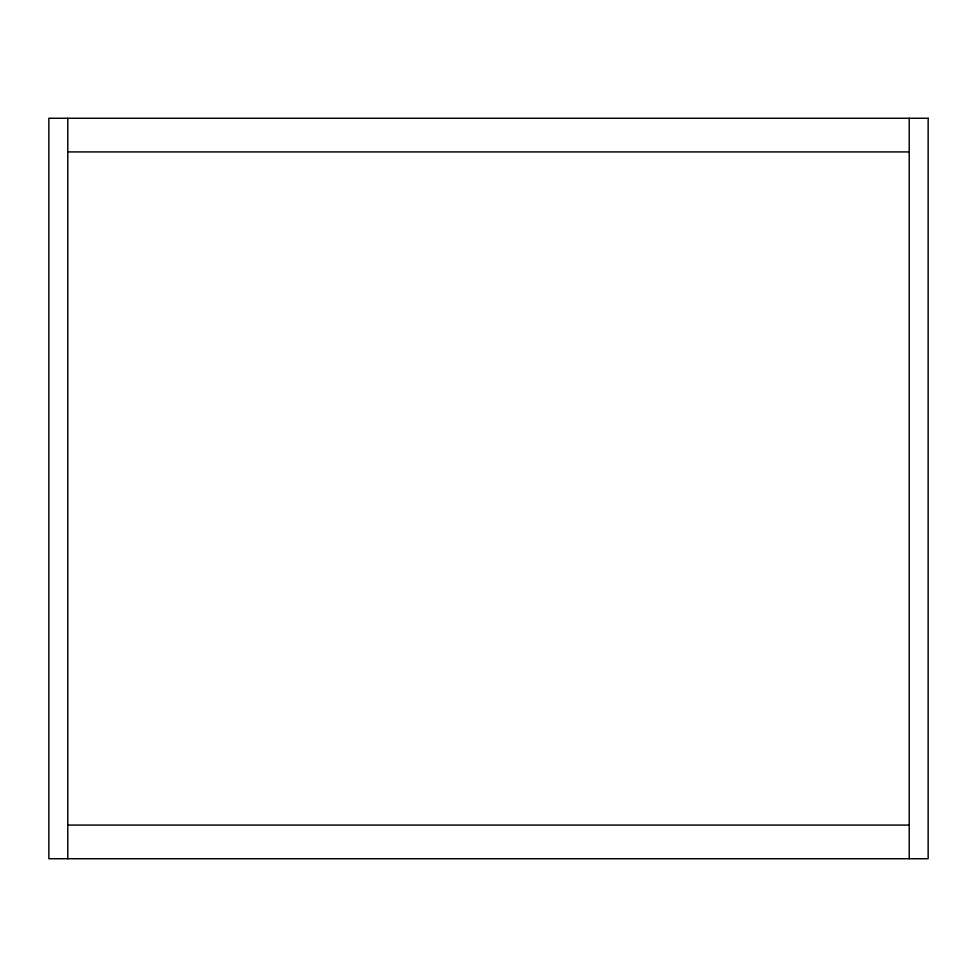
<?xml version="1.0" encoding="UTF-8"?>
<svg xmlns="http://www.w3.org/2000/svg" width="977" height="977" viewBox="0 0 977 977"><rect width="100%" height="100%" fill="white"/><g stroke="black" fill="none" stroke-linecap="round" stroke-linejoin="round"><path stroke-width="1.47" d="M67.779 151.923L909.221 151.923M67.779 825.077L909.221 825.077M909.221 118.266L909.221 858.734M67.779 118.266L67.779 858.734M928.15 118.266L48.85 118.266L48.85 858.734L928.15 858.734L928.15 118.266"/></g></svg>
